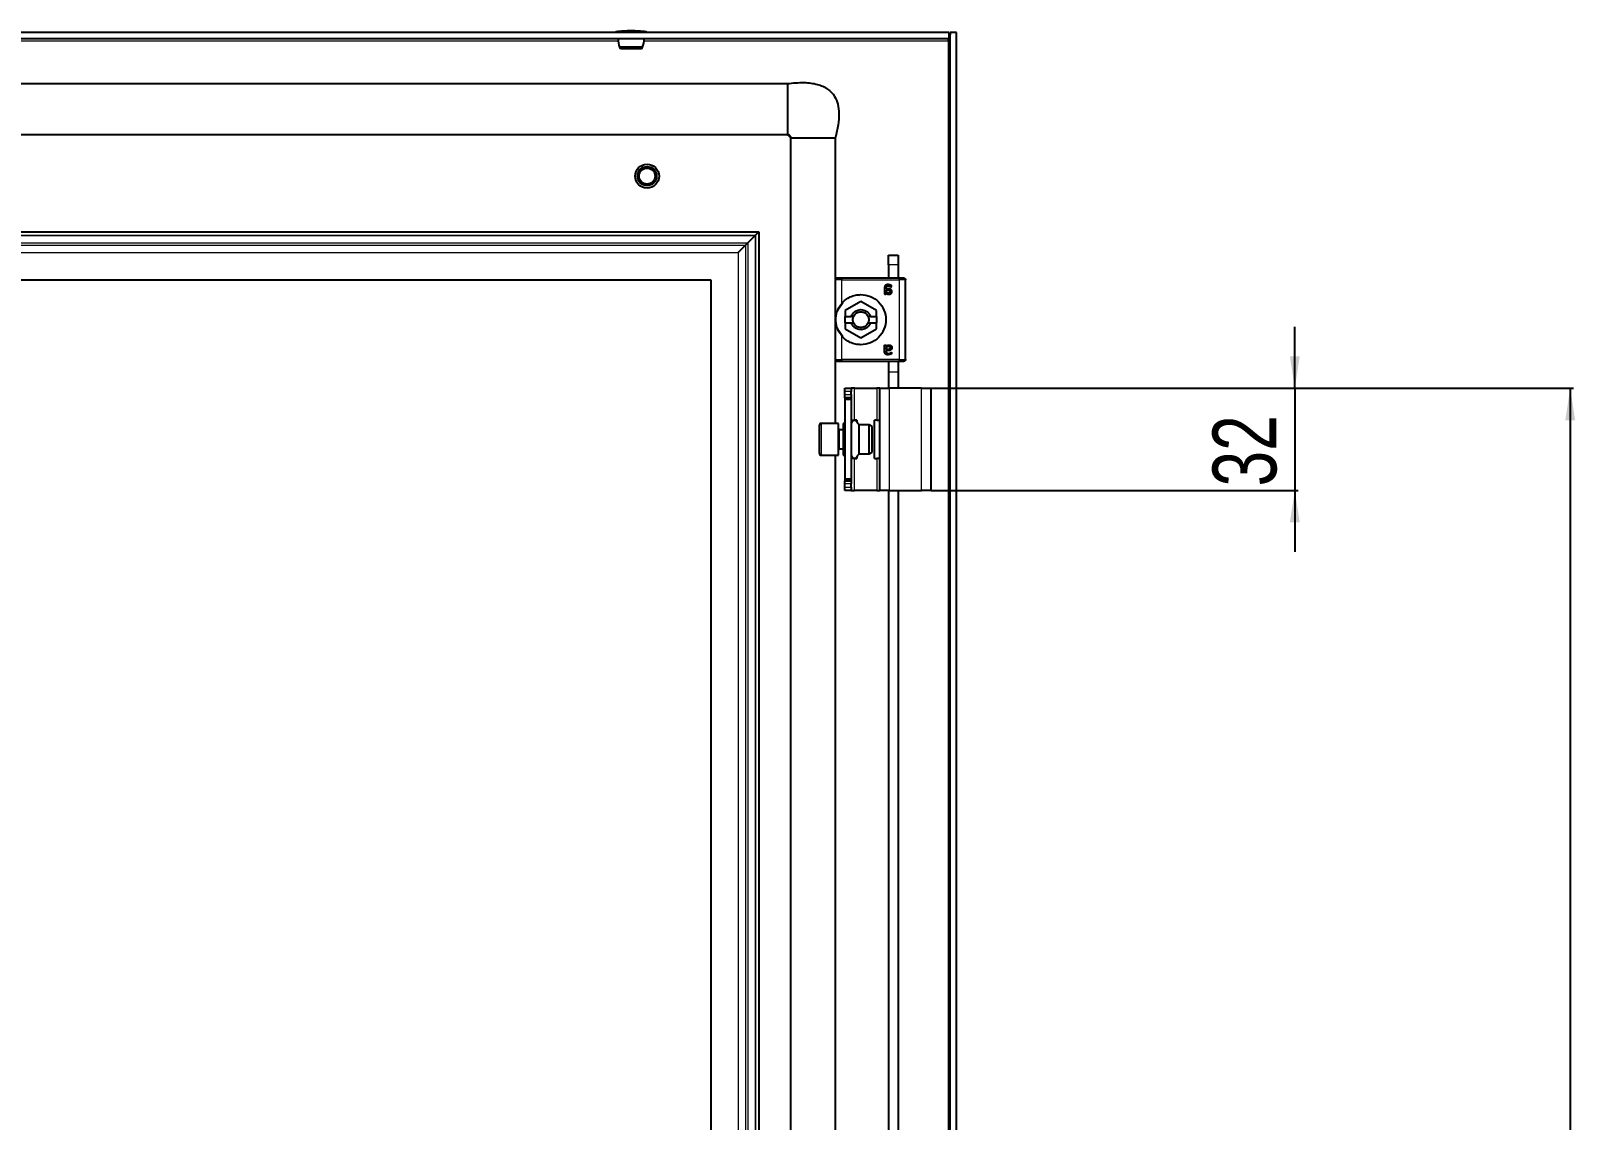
# Model space of a CAD drawing. Header units: millimetres. Extents: x -525 to 1603, y -785 to 978.
# Drawn here: x 1118.6 to 1602.5, y 448.1 to 789.5 of the extents above; entities that cross this region are included whole.
import ezdxf

# ---------------------------------------------------------------- set-up
doc = ezdxf.new("R2010")
doc.units = ezdxf.units.MM
doc.layers.add('FORMAT', color=7, linetype='Continuous')
doc.styles.add('SLDTEXTSTYLE0', font='TXT', dxfattribs={"width": 0.75})
doc.dimstyles.new('SLDDIMSTYLE0', dxfattribs={"dimtxt": 20, "dimasz": 10, "dimexe": 0, "dimexo": 0.0625, "dimgap": 5, "dimtad": 2, "dimdec": 1, "dimrnd": 1e-09, "dimzin": 12, "dimdsep": 46, "dimtxsty": 'SLDTEXTSTYLE0', "dimsah": 1, "dimcen": 0.09, "dimadec": 0, "dimazin": 3, "dimtfac": 1, "dimtofl": 0, "dimtmove": 0, "dimatfit": 3, "dimfxl": 0, "dimfrac": 2, "dimtolj": 1, "dimtzin": 12, "dimarcsym": 0})
doc.dimstyles.new('SLDDIMSTYLE1', dxfattribs={"dimtxt": 20, "dimasz": 10, "dimexe": 0, "dimexo": 0.0625, "dimgap": 5, "dimtad": 2, "dimdec": 1, "dimrnd": 1e-09, "dimzin": 12, "dimdsep": 46, "dimtxsty": 'SLDTEXTSTYLE0', "dimsah": 1, "dimcen": 0.09, "dimadec": 0, "dimazin": 3, "dimtfac": 1, "dimtmove": 0, "dimatfit": 0, "dimfxl": 0, "dimfrac": 2, "dimtolj": 1, "dimtzin": 12, "dimarcsym": 0})

# ---------------------------------------------------------------- blocks, each defined once
blk = doc.blocks.new('_D_8')
at = {"layer": 'FORMAT'}
for p, q in [((1400.7, 677.46), (1602.01, 677.46)), ((1601.01, 677.46), (1601.01, -454.54)), ((1400.7, -454.54), (1602.01, -454.54))]:
    blk.add_line(p, q, dxfattribs=at)
for points in [[(1601.01, 677.46), (1599.47, 667.46), (1602.55, 667.46)], [(1601.01, -454.54), (1602.55, -444.54), (1599.47, -444.54)]]:
    blk.add_solid(points, dxfattribs=at)
at = {"layer": 'FORMAT', "insert": (1575.23, 81.91), "char_height": 20, "attachment_point": 1, "rotation": 90, "style": 'SLDTEXTSTYLE0'}
blk.add_mtext('1132', dxfattribs=at)
blk = doc.blocks.new('_D_9')
at = {"layer": 'FORMAT'}
for p, q in [((1514.7, 677.46), (1514.7, 696.69)), ((1400.7, 677.46), (1515.7, 677.46)), ((1514.7, 677.46), (1514.7, 645.46)), ((1400.7, 645.46), (1515.7, 645.46)), ((1514.7, 645.46), (1514.7, 626.23))]:
    blk.add_line(p, q, dxfattribs=at)
for points in [[(1514.7, 677.46), (1516.24, 687.46), (1513.16, 687.46)], [(1514.7, 645.46), (1513.16, 635.46), (1516.24, 635.46)]]:
    blk.add_solid(points, dxfattribs=at)
at = {"layer": 'FORMAT', "insert": (1488.92, 646.69), "char_height": 20, "attachment_point": 1, "rotation": 90, "style": 'SLDTEXTSTYLE0'}
blk.add_mtext('32', dxfattribs=at)

msp = doc.modelspace()

# ---------------------------------------------------------------- linework, layer by layer
at = {"color": 7, "linetype": 'Continuous', "lineweight": 25}
for p, q in [((1406.39, 788.96), (816.99, 788.96)), ((1406.39, 786.96), (1406.39, 788.96)), ((1406.69, -566.04), (1406.69, 788.96)), ((1408.69, 788.96), (1406.69, 788.96)), ((1408.69, -566.04), (1408.69, 788.96)), ((1406.39, 786.96), (816.99, 786.96)), ((1310.28, 784.35), (1303.1, 784.35)), ((1406.3, 786.96), (1406.09, 786.36)), ((1303.59, 783.96), (1309.8, 783.96)), ((867.69, 772.96), (1355.69, 772.96)), ((867.69, 756.96), (1355.69, 756.96)), ((1356.69, 755.96), (1356.69, -533.04)), ((1370.69, 755.96), (1370.69, 711.64)), ((876.69, 726.46), (1346.69, 726.46)), ((1345.69, 725.46), (1346.69, 726.46)), ((1346.69, 726.46), (1346.69, -503.54)), ((1340.28, 720.06), (1342.59, 722.36)), ((1342.59, 722.36), (1343.28, 723.06)), ((1343.28, 723.06), (1345.59, 725.36)), ((1387.39, 719.16), (1390.39, 719.16)), ((1387.39, 716.16), (1387.39, 719.16)), ((1390.39, 719.16), (1390.39, 716.16)), ((891.69, 711.46), (1331.69, 711.46)), ((1331.69, 711.46), (1331.69, -488.54)), ((1370.69, 711.46), (1370.69, 686.46)), ((1390.69, 711.96), (1372.69, 711.96)), ((1387.39, 716.16), (1387.39, 711.96)), ((1390.39, 716.16), (1390.39, 711.96)), ((1391.29, 711.96), (1391.04, 711.96)), ((1392.69, 686.46), (1392.69, 711.46)), ((1386.13, 708.92), (1386.13, 707.06)), ((1386.59, 707.06), (1386.59, 707.34)), ((1386.66, 708.67), (1386.66, 708.89)), ((1387.04, 708.67), (1386.66, 708.67)), ((1386.66, 708.32), (1387.09, 708.32)), ((1386.66, 707.73), (1386.66, 708.32)), ((1371.52, 702.09), (1373.03, 704.35)), ((1378.69, 704.68), (1373.74, 701.82)), ((1373.74, 701.82), (1373.74, 699.96)), ((1383.64, 701.82), (1378.69, 704.68)), ((1383.64, 699.96), (1383.64, 701.82)), ((1373.74, 699.96), (1375.71, 699.96)), ((1373.74, 697.96), (1373.74, 699.96)), ((1373.74, 697.96), (1373.74, 696.11)), ((1373.74, 697.96), (1375.71, 697.96)), ((1376.4, 699.96), (1375.71, 699.96)), ((1375.71, 697.96), (1376.4, 697.96)), ((1381.68, 699.96), (1380.98, 699.96)), ((1380.98, 697.96), (1381.68, 697.96)), ((1381.68, 699.96), (1383.64, 699.96)), ((1381.68, 697.96), (1383.64, 697.96)), ((1383.64, 699.96), (1383.64, 697.96)), ((1383.64, 696.11), (1383.64, 697.96)), ((1373.03, 693.58), (1371.52, 695.84)), ((1373.74, 696.11), (1378.69, 693.25)), ((1378.69, 693.25), (1383.64, 696.11)), ((1386.13, 689.01), (1386.13, 690.87)), ((1386.59, 690.87), (1386.59, 690.59)), ((1386.66, 689.61), (1386.66, 690.2)), ((1387.09, 689.61), (1386.66, 689.61)), ((1387.04, 689.26), (1386.66, 689.26)), ((1386.66, 689.26), (1386.66, 689.04)), ((1370.69, 686.29), (1370.69, 666.46)), ((1372.69, 685.96), (1390.69, 685.96)), ((1387.39, 686.05), (1387.39, 682.66)), ((1387.39, 682.66), (1387.39, 677.46)), ((1390.39, 686.05), (1390.39, 682.66)), ((1390.39, 682.66), (1390.39, 677.46)), ((1391.04, 685.96), (1391.29, 685.96)), ((1373.69, 677.46), (1375.69, 677.46)), ((1373.69, 676.46), (1373.69, 677.46)), ((1373.69, 675.46), (1373.69, 676.46)), ((1373.69, 674.46), (1373.69, 675.46)), ((1375.69, 674.46), (1373.69, 674.46)), ((1373.69, 674.46), (1373.69, 673.96)), ((1375.69, 673.96), (1373.69, 673.96)), ((1373.69, 673.96), (1373.69, 648.96)), ((1375.69, 677.46), (1375.69, 676.46)), ((1376.69, 677.46), (1375.69, 677.46)), ((1375.69, 675.46), (1375.69, 676.46)), ((1375.69, 675.46), (1375.69, 674.46)), ((1375.69, 674.46), (1375.69, 673.96)), ((1375.69, 673.96), (1375.69, 648.96)), ((1376.69, 677.46), (1383.69, 677.46)), ((1384.69, 677.46), (1383.69, 677.46)), ((1384.69, 677.46), (1387.69, 677.46)), ((1384.69, 645.46), (1384.69, 677.46)), ((1397.69, 677.46), (1387.69, 677.46)), ((1397.69, 677.46), (1400.69, 677.46)), ((1400.69, 645.46), (1400.69, 677.46)), ((1365.69, 659.21), (1365.69, 665.86)), ((1371.69, 666.46), (1366.29, 666.46)), ((1371.69, 658.91), (1371.69, 666.46)), ((1373.19, 664.46), (1371.94, 664.46)), ((1373.69, 666.46), (1373.19, 666.46)), ((1373.19, 666.46), (1373.19, 665.25)), ((1373.19, 665.25), (1373.19, 656.46)), ((1375.69, 667.46), (1376.69, 667.46)), ((1377.39, 667.46), (1376.69, 667.46)), ((1377.39, 667.46), (1377.39, 667.01)), ((1381.33, 665.96), (1378.19, 665.96)), ((1378.19, 656.96), (1378.19, 665.96)), ((1382.19, 665.46), (1381.33, 665.96)), ((1381.33, 656.96), (1381.33, 665.96)), ((1382.19, 657.46), (1382.19, 665.46)), ((1382.99, 655.46), (1382.99, 667.46)), ((1383.69, 667.46), (1382.99, 667.46)), ((1383.69, 667.46), (1384.69, 667.46)), ((1365.69, 657.06), (1365.69, 659.21)), ((1371.69, 656.46), (1371.69, 658.91)), ((1371.94, 658.46), (1373.19, 658.46)), ((1366.29, 656.46), (1371.69, 656.46)), ((1370.69, 656.46), (1370.69, 361.64)), ((1373.19, 656.46), (1373.69, 656.46)), ((1376.69, 655.46), (1375.69, 655.46)), ((1376.69, 655.46), (1377.39, 655.46)), ((1377.39, 655.91), (1377.39, 655.46)), ((1378.19, 656.96), (1381.33, 656.96)), ((1381.33, 656.96), (1382.19, 657.46)), ((1382.99, 655.46), (1383.69, 655.46)), ((1384.69, 655.46), (1383.69, 655.46)), ((1375.69, 648.96), (1373.69, 648.96)), ((1373.69, 648.96), (1373.69, 648.46)), ((1375.69, 648.96), (1375.69, 648.46)), ((1373.69, 648.46), (1375.69, 648.46)), ((1373.69, 647.46), (1373.69, 648.46)), ((1373.69, 646.46), (1373.69, 647.46)), ((1373.69, 645.46), (1373.69, 646.46)), ((1375.69, 645.46), (1373.69, 645.46)), ((1375.69, 648.46), (1375.69, 647.46)), ((1375.69, 646.46), (1375.69, 647.46)), ((1375.69, 646.46), (1375.69, 645.46)), ((1375.69, 645.46), (1376.69, 645.46)), ((1383.69, 645.46), (1376.69, 645.46)), ((1383.69, 645.46), (1384.69, 645.46)), ((1387.69, 645.46), (1384.69, 645.46)), ((1387.39, 645.46), (1387.39, 361.96)), ((1387.69, 645.46), (1397.69, 645.46)), ((1390.39, 645.46), (1390.39, 361.96)), ((1400.69, 645.46), (1397.69, 645.46))]:
    msp.add_line(p, q, dxfattribs=at)
at = {"color": 8, "linetype": 'Continuous', "lineweight": 18}
for p, q in [((1311.55, 789.09), (1301.83, 789.09)), ((1311.44, 789.21), (1301.94, 789.21)), ((920.74, 786.36), (1302.65, 786.36)), ((1310.74, 786.36), (1406.09, 786.36)), ((1406.09, 786.36), (1406.09, -563.44)), ((877.69, 725.46), (1345.69, 725.46)), ((877.79, 725.36), (1345.59, 725.36)), ((880.1, 723.06), (1343.28, 723.06)), ((880.79, 722.36), (1342.59, 722.36)), ((1342.59, 722.36), (1342.59, -499.44)), ((1343.28, 723.06), (1343.28, -500.13)), ((1345.59, 725.36), (1345.59, -502.44)), ((1345.69, 725.46), (1345.69, -502.54)), ((883.1, 720.06), (1340.28, 720.06)), ((1340.28, 720.06), (1340.28, -497.13)), ((1372.69, 704.03), (1372.69, 711.46)), ((1372.69, 711.46), (1390.69, 711.46)), ((1390.39, 716.16), (1387.39, 716.16)), ((1390.69, 711.46), (1390.69, 686.46)), ((1372.69, 686.46), (1372.69, 693.9)), ((1378.69, 696.46), (1378.69, 695.81)), ((1390.69, 686.46), (1372.69, 686.46)), ((1387.39, 682.66), (1390.39, 682.66)), ((1375.69, 676.46), (1373.69, 676.46)), ((1373.69, 675.46), (1375.69, 675.46)), ((1376.69, 667.46), (1376.69, 677.46)), ((1383.69, 677.46), (1383.69, 667.46)), ((1387.69, 645.46), (1387.69, 677.46)), ((1397.69, 645.46), (1397.69, 677.46)), ((1366.29, 666.46), (1366.29, 658.91)), ((1371.94, 664.46), (1371.94, 658.46)), ((1366.29, 658.91), (1366.29, 656.46)), ((1376.69, 645.46), (1376.69, 655.46)), ((1383.69, 655.46), (1383.69, 645.46)), ((1375.69, 647.46), (1373.69, 647.46)), ((1373.69, 646.46), (1375.69, 646.46))]:
    msp.add_line(p, q, dxfattribs=at)
at = {"color": 7, "linetype": 'Continuous', "lineweight": 25}
for radius in [3.75, 3, 2.5]:
    msp.add_circle((1311.69, 743.96), radius, dxfattribs=at)
for centre, radius, start, end in [((1301.96, 789.09), 0.126, 96.0256, 180), ((1327.6, 789.03), 25.77, 179.861, 180.139), ((1306.69, 744.21), 45.25, 90.0016, 96.0256), ((1306.69, 744.21), 45.25, 83.9744, 89.9984), ((1311.43, 789.09), 0.126, 0, 83.9744), ((1285.79, 789.03), 25.77, 359.861, 0.139), ((1308.81, 786.7), 6.18, 177.5342, 202.3654), ((1303.59, 784.46), 0.5, 193.3835, 270), ((1309.8, 784.46), 0.5, 270, 346.6165), ((1304.57, 786.7), 6.18, 337.6346, 2.4658), ((1366.29, 665.86), 0.6, 90, 180), ((1371.94, 664.71), 0.25, 180, 270), ((1371.94, 658.21), 0.25, 90, 180), ((1366.29, 657.06), 0.6, 180, 270)]:
    msp.add_arc(centre, radius, start, end, dxfattribs=at)
for points, knots in [([(1406.69, 788.96), (1406.67, 788.58), (1406.63, 788.01), (1406.45, 787.44), (1406.39, 787.25)], [0, 0, 0, 0, 0.662931, 1, 1, 1, 1]), ([(1406.09, 786.36), (1406.14, 786.52), (1406.19, 786.68), (1406.29, 786.9), (1406.34, 786.96), (1406.39, 786.96)], [0, 0, 0, 0, 0.5, 0.5, 1, 1, 1, 1]), ([(1355.69, 772.96), (1357.42, 773.13), (1360.56, 773.44), (1364.89, 772.92), (1368.32, 771.49), (1370.53, 769.18), (1371.62, 766.41), (1371.94, 763.36), (1371.64, 759.8), (1371.03, 757.31), (1370.69, 755.96)], [0, 0, 0, 0, 0.176713, 0.320911, 0.440308, 0.54837, 0.6374, 0.738878, 0.858543, 1, 1, 1, 1]), ([(1355.69, 772.96), (1355.69, 772.93), (1355.69, 772.87), (1355.69, 772.23), (1355.69, 770.76), (1355.69, 768.57), (1355.69, 766.57), (1355.69, 764.96), (1355.69, 763.36), (1355.69, 761.35), (1355.69, 759.18), (1355.69, 757.66), (1355.69, 757.26), (1355.69, 757.13)], [0, 0, 0, 0, 0.0691652, 0.1363002, 0.2672913, 0.3982825, 0.4654174, 0.5345826, 0.6037478, 0.6708828, 0.8018739, 0.9328651, 1, 1, 1, 1]), ([(1355.69, 757.13), (1355.79, 757.11), (1355.93, 757.09), (1356.09, 757.03), (1356.17, 756.97), (1356.23, 756.9), (1356.27, 756.83), (1356.3, 756.76), (1356.36, 756.59), (1356.53, 756.5), (1356.68, 756.28), (1356.71, 756.08), (1356.73, 755.96)], [0, 0, 0, 0, 0.146823, 0.202041, 0.247643, 0.28691, 0.323569, 0.360785, 0.40083, 0.628513, 0.79432, 1, 1, 1, 1]), ([(1356.69, 755.96), (1356.54, 756.19), (1356.28, 756.59), (1355.87, 756.85), (1355.69, 756.96)], [0, 0, 0, 0, 0.561561, 1, 1, 1, 1]), ([(1356.81, 755.96), (1356.84, 755.96), (1356.92, 755.96), (1357.38, 755.96), (1357.67, 755.96)], [0, 0, 0, 0, 0.350861, 1, 1, 1, 1]), ([(1387.25, 709.96), (1387.1, 709.96), (1386.87, 709.95), (1386.59, 709.85), (1386.41, 709.73), (1386.27, 709.57), (1386.15, 709.29), (1386.14, 709.07), (1386.13, 708.92)], [0, 0, 0, 0, 0.250089, 0.382495, 0.500259, 0.622163, 0.750133, 1, 1, 1, 1]), ([(1386.13, 707.06), (1386.13, 707.04), (1386.14, 707.03), (1386.15, 707.01), (1386.18, 706.99), (1386.25, 706.97), (1386.32, 706.96), (1386.36, 706.96)], [0, 0, 0, 0, 0.124881, 0.183376, 0.250934, 0.500336, 1, 1, 1, 1]), ([(1386.36, 706.96), (1386.41, 706.96), (1386.48, 706.97), (1386.55, 706.98), (1386.58, 707.01), (1386.59, 707.03), (1386.59, 707.05), (1386.59, 707.06)], [0, 0, 0, 0, 0.499718, 0.749437, 0.810587, 0.875078, 1, 1, 1, 1]), ([(1386.59, 707.34), (1386.72, 707.22), (1386.9, 707.05), (1387.18, 706.94), (1387.34, 706.91), (1387.43, 706.91), (1387.47, 706.91)], [0, 0, 0, 0, 0.499113, 0.749325, 0.874665, 1, 1, 1, 1]), ([(1386.66, 708.89), (1386.67, 708.98), (1386.67, 709.11), (1386.73, 709.28), (1386.81, 709.39), (1386.91, 709.47), (1387.04, 709.52), (1387.17, 709.55), (1387.26, 709.55), (1387.3, 709.55)], [0, 0, 0, 0, 0.250023, 0.382539, 0.499802, 0.620838, 0.749652, 0.874777, 1, 1, 1, 1]), ([(1387.38, 707.32), (1387.31, 707.32), (1387.17, 707.33), (1386.91, 707.47), (1386.76, 707.63), (1386.66, 707.73)], [0, 0, 0, 0, 0.249939, 0.499864, 1, 1, 1, 1]), ([(1388.43, 707.75), (1388.42, 707.83), (1388.41, 707.98), (1388.32, 708.2), (1388.16, 708.38), (1387.9, 708.55), (1387.51, 708.65), (1387.2, 708.66), (1387.04, 708.67)], [0, 0, 0, 0, 0.125049, 0.249886, 0.370856, 0.49982, 0.749609, 1, 1, 1, 1]), ([(1387.09, 708.32), (1387.19, 708.31), (1387.38, 708.31), (1387.6, 708.24), (1387.75, 708.15), (1387.84, 708.05), (1387.89, 707.92), (1387.9, 707.83), (1387.9, 707.79)], [0, 0, 0, 0, 0.279652, 0.500248, 0.629485, 0.750186, 0.875763, 1, 1, 1, 1]), ([(1388.31, 709.47), (1388.31, 709.52), (1388.31, 709.61), (1388.24, 709.69), (1388.11, 709.78), (1387.78, 709.91), (1387.46, 709.94), (1387.25, 709.96)], [0, 0, 0, 0, 0.124693, 0.187182, 0.249773, 0.500039, 1, 1, 1, 1]), ([(1387.3, 709.55), (1387.46, 709.53), (1387.7, 709.51), (1387.96, 709.38), (1388.08, 709.31), (1388.15, 709.27), (1388.19, 709.26), (1388.21, 709.26)], [0, 0, 0, 0, 0.4987, 0.749508, 0.874949, 0.946783, 1, 1, 1, 1]), ([(1387.9, 707.79), (1387.89, 707.72), (1387.88, 707.62), (1387.82, 707.51), (1387.76, 707.43), (1387.67, 707.38), (1387.58, 707.34), (1387.48, 707.32), (1387.42, 707.32), (1387.38, 707.32)], [0, 0, 0, 0, 0.249168, 0.373635, 0.49939, 0.619394, 0.749656, 0.87477, 1, 1, 1, 1]), ([(1387.47, 706.91), (1387.59, 706.91), (1387.77, 706.92), (1388, 707.01), (1388.15, 707.11), (1388.28, 707.24), (1388.4, 707.44), (1388.42, 707.63), (1388.43, 707.75)], [0, 0, 0, 0, 0.25007, 0.379181, 0.500499, 0.62417, 0.750842, 1, 1, 1, 1]), ([(1388.21, 709.26), (1388.22, 709.26), (1388.23, 709.26), (1388.25, 709.27), (1388.27, 709.29), (1388.29, 709.31), (1388.3, 709.35), (1388.31, 709.39), (1388.31, 709.43), (1388.31, 709.45), (1388.31, 709.47)], [0, 0, 0, 0, 0.128825, 0.180169, 0.243397, 0.36986, 0.499864, 0.749649, 0.843476, 1, 1, 1, 1]), ([(1372.69, 693.9), (1372.41, 694.28), (1371.84, 695.03), (1371.28, 696.28), (1370.93, 697.56), (1370.8, 698.96), (1370.93, 700.37), (1371.28, 701.65), (1371.84, 702.9), (1372.41, 703.65), (1372.69, 704.03)], [0, 0, 0, 0, 0.125762, 0.25037, 0.375307, 0.500139, 0.62481, 0.749763, 0.874888, 1, 1, 1, 1]), ([(1386.13, 690.87), (1386.13, 690.88), (1386.14, 690.9), (1386.15, 690.92), (1386.18, 690.94), (1386.25, 690.96), (1386.32, 690.96), (1386.36, 690.96)], [0, 0, 0, 0, 0.124884, 0.1863766, 0.2509142, 0.5003223, 1, 1, 1, 1]), ([(1387.25, 687.96), (1387.17, 687.97), (1387.03, 687.97), (1386.8, 688.01), (1386.59, 688.07), (1386.41, 688.19), (1386.27, 688.36), (1386.15, 688.64), (1386.14, 688.86), (1386.13, 689.01)], [0, 0, 0, 0, 0.1252554, 0.2504368, 0.3830659, 0.5004929, 0.622629, 0.7502495, 1, 1, 1, 1]), ([(1386.36, 690.96), (1386.41, 690.96), (1386.47, 690.96), (1386.54, 690.95), (1386.56, 690.93), (1386.58, 690.92), (1386.59, 690.9), (1386.59, 690.88), (1386.59, 690.87)], [0, 0, 0, 0, 0.499162, 0.644242, 0.749698, 0.813605, 0.875217, 1, 1, 1, 1]), ([(1386.59, 690.59), (1386.72, 690.71), (1386.9, 690.88), (1387.22, 691), (1387.38, 691.02), (1387.47, 691.02)], [0, 0, 0, 0, 0.499364, 0.749701, 1, 1, 1, 1]), ([(1386.66, 690.2), (1386.76, 690.3), (1386.91, 690.46), (1387.14, 690.57), (1387.28, 690.61), (1387.35, 690.61), (1387.38, 690.61)], [0, 0, 0, 0, 0.4997651, 0.7495043, 0.8747708, 1, 1, 1, 1]), ([(1386.66, 689.04), (1386.66, 688.99), (1386.67, 688.91), (1386.69, 688.77), (1386.73, 688.64), (1386.81, 688.53), (1386.91, 688.45), (1387.08, 688.39), (1387.21, 688.38), (1387.3, 688.38)], [0, 0, 0, 0, 0.125295, 0.250514, 0.383518, 0.50035, 0.621938, 0.750243, 1, 1, 1, 1]), ([(1388.43, 690.18), (1388.43, 690.14), (1388.43, 690.06), (1388.4, 689.91), (1388.32, 689.72), (1388.16, 689.55), (1387.9, 689.38), (1387.51, 689.28), (1387.2, 689.26), (1387.04, 689.26)], [0, 0, 0, 0, 0.0626366, 0.1252782, 0.2500723, 0.3748405, 0.4999941, 0.7496958, 1, 1, 1, 1]), ([(1387.9, 690.14), (1387.9, 690.1), (1387.89, 690), (1387.84, 689.88), (1387.75, 689.77), (1387.6, 689.68), (1387.38, 689.62), (1387.19, 689.61), (1387.09, 689.61)], [0, 0, 0, 0, 0.124446, 0.249795, 0.37, 0.499734, 0.719932, 1, 1, 1, 1]), ([(1388.31, 688.46), (1388.31, 688.43), (1388.31, 688.38), (1388.29, 688.3), (1388.24, 688.23), (1388.11, 688.14), (1387.78, 688.01), (1387.46, 687.98), (1387.25, 687.96)], [0, 0, 0, 0, 0.0626863, 0.1251726, 0.1876279, 0.2501847, 0.5003136, 1, 1, 1, 1]), ([(1387.3, 688.38), (1387.46, 688.39), (1387.77, 688.42), (1388.04, 688.63), (1388.19, 688.67), (1388.21, 688.67)], [0, 0, 0, 0, 0.498852, 0.946609, 1, 1, 1, 1]), ([(1387.38, 690.61), (1387.45, 690.61), (1387.55, 690.6), (1387.67, 690.55), (1387.75, 690.5), (1387.82, 690.42), (1387.87, 690.34), (1387.89, 690.24), (1387.9, 690.17), (1387.9, 690.14)], [0, 0, 0, 0, 0.2496231, 0.3771401, 0.499734, 0.6227303, 0.7498125, 0.8748762, 1, 1, 1, 1]), ([(1387.47, 691.02), (1387.59, 691.02), (1387.77, 691), (1388, 690.92), (1388.15, 690.82), (1388.28, 690.69), (1388.4, 690.48), (1388.42, 690.3), (1388.43, 690.18)], [0, 0, 0, 0, 0.25007, 0.379559, 0.500499, 0.624556, 0.750843, 1, 1, 1, 1]), ([(1388.21, 688.67), (1388.22, 688.67), (1388.24, 688.67), (1388.25, 688.66), (1388.27, 688.64), (1388.29, 688.62), (1388.31, 688.56), (1388.31, 688.5), (1388.31, 688.46)], [0, 0, 0, 0, 0.13107, 0.182437, 0.243796, 0.371388, 0.500442, 1, 1, 1, 1]), ([(1378.19, 665.96), (1378.02, 666.12), (1377.67, 666.42), (1377.48, 666.99), (1377.11, 667.3), (1376.77, 667.43), (1376.41, 667.39), (1376.07, 667.2), (1375.82, 666.84), (1375.73, 666.55), (1375.69, 666.4)], [0, 0, 0, 0, 0.185676, 0.371025, 0.466937, 0.562172, 0.656347, 0.751553, 0.873842, 1, 1, 1, 1]), ([(1375.69, 656.53), (1375.73, 656.38), (1375.82, 656.09), (1376.07, 655.72), (1376.41, 655.54), (1376.77, 655.5), (1377.11, 655.63), (1377.48, 655.94), (1377.67, 656.5), (1378.02, 656.81), (1378.19, 656.96)], [0, 0, 0, 0, 0.126158, 0.248447, 0.343653, 0.437828, 0.533063, 0.628975, 0.814324, 1, 1, 1, 1])]:
    msp.add_open_spline(points, degree=3, knots=knots, dxfattribs=at)
for points in [[(1357.67, 755.96), (1358, 755.96), (1358.67, 755.96), (1359.64, 755.96), (1360.12, 755.96)], [(1360.12, 755.96), (1360.69, 755.96), (1361.81, 755.96), (1363.06, 755.96), (1363.69, 755.96)], [(1363.69, 755.96), (1364.32, 755.96), (1365.58, 755.96), (1366.7, 755.96), (1367.26, 755.96)], [(1367.26, 755.96), (1367.75, 755.96), (1368.72, 755.96), (1369.38, 755.96), (1369.71, 755.96)], [(1369.71, 755.96), (1370, 755.96), (1370.56, 755.96), (1370.65, 755.96), (1370.69, 755.96)], [(1371.19, 711.96), (1371.13, 711.96), (1371, 711.94), (1370.83, 711.83), (1370.72, 711.66), (1370.7, 711.53), (1370.69, 711.46)], [(1372.69, 711.96), (1372.5, 711.96), (1372.1, 711.96), (1371.61, 711.96), (1371.26, 711.96), (1371.22, 711.96), (1371.19, 711.96)], [(1392.19, 711.96), (1392.17, 711.96), (1392.12, 711.96), (1391.78, 711.96), (1391.28, 711.96), (1390.89, 711.96), (1390.69, 711.96)], [(1392.19, 711.96), (1392.26, 711.96), (1392.39, 711.94), (1392.55, 711.83), (1392.67, 711.66), (1392.69, 711.53), (1392.69, 711.46)], [(1372.69, 704.03), (1373.09, 704.44), (1373.88, 705.26), (1375.36, 706.13), (1376.98, 706.71), (1378.12, 706.78), (1378.69, 706.81)], [(1378.69, 706.81), (1379.72, 706.7), (1381.77, 706.46), (1384.39, 704.64), (1386.13, 702.05), (1386.75, 698.96), (1386.13, 695.88), (1384.39, 693.28), (1381.77, 691.47), (1379.72, 691.23), (1378.69, 691.11)], [(1375.71, 699.96), (1375.84, 700.26), (1376.1, 700.87), (1376.83, 701.56), (1377.71, 702.01), (1378.69, 702.17), (1379.68, 702.01), (1380.56, 701.56), (1381.28, 700.87), (1381.55, 700.26), (1381.68, 699.96)], [(1378.69, 695.81), (1378.36, 695.84), (1377.71, 695.9), (1376.83, 696.37), (1376.1, 697.06), (1375.84, 697.66), (1375.71, 697.96)], [(1376.4, 697.96), (1376.34, 698.13), (1376.22, 698.45), (1376.18, 698.96), (1376.22, 699.48), (1376.34, 699.8), (1376.4, 699.96)], [(1376.4, 699.96), (1376.52, 700.18), (1376.75, 700.6), (1377.31, 701.08), (1377.97, 701.4), (1378.45, 701.44), (1378.69, 701.46)], [(1378.69, 696.46), (1378.45, 696.48), (1377.97, 696.52), (1377.31, 696.85), (1376.75, 697.32), (1376.52, 697.75), (1376.4, 697.96)], [(1378.69, 701.46), (1378.93, 701.44), (1379.42, 701.4), (1380.08, 701.08), (1380.64, 700.6), (1380.87, 700.18), (1380.98, 699.96)], [(1381.68, 697.96), (1381.55, 697.66), (1381.28, 697.06), (1380.56, 696.37), (1379.68, 695.9), (1379.02, 695.84), (1378.69, 695.81)], [(1380.98, 697.96), (1380.87, 697.75), (1380.64, 697.32), (1380.08, 696.85), (1379.42, 696.52), (1378.93, 696.48), (1378.69, 696.46)], [(1380.98, 699.96), (1381.04, 699.8), (1381.16, 699.48), (1381.21, 698.96), (1381.16, 698.45), (1381.04, 698.13), (1380.98, 697.96)], [(1378.69, 691.11), (1378.12, 691.15), (1376.98, 691.22), (1375.36, 691.8), (1373.88, 692.67), (1373.09, 693.49), (1372.69, 693.9)], [(1371.19, 685.96), (1371.13, 685.97), (1371, 685.99), (1370.83, 686.1), (1370.72, 686.27), (1370.7, 686.4), (1370.69, 686.46)], [(1371.19, 685.96), (1371.22, 685.96), (1371.26, 685.96), (1371.61, 685.96), (1372.1, 685.96), (1372.5, 685.96), (1372.69, 685.96)], [(1390.69, 685.96), (1390.89, 685.96), (1391.28, 685.96), (1391.78, 685.96), (1392.12, 685.96), (1392.17, 685.96), (1392.19, 685.96)], [(1392.69, 686.46), (1392.69, 686.4), (1392.67, 686.27), (1392.55, 686.1), (1392.39, 685.99), (1392.26, 685.97), (1392.19, 685.96)]]:
    msp.add_open_spline(points, degree=3, dxfattribs=at)
at = {"color": 8, "linetype": 'Continuous', "lineweight": 18}
for points in [[(1372.69, 711.46), (1372.43, 711.46), (1371.91, 711.46), (1371.25, 711.46), (1370.78, 711.46), (1370.72, 711.46), (1370.69, 711.46)], [(1372.69, 711.96), (1372.69, 711.96), (1372.69, 711.94), (1372.69, 711.83), (1372.69, 711.66), (1372.69, 711.53), (1372.69, 711.46)], [(1390.69, 711.46), (1390.69, 711.53), (1390.69, 711.66), (1390.69, 711.83), (1390.69, 711.94), (1390.69, 711.96), (1390.69, 711.96)], [(1392.69, 711.46), (1392.66, 711.46), (1392.6, 711.46), (1392.14, 711.46), (1391.48, 711.46), (1390.95, 711.46), (1390.69, 711.46)], [(1370.69, 686.46), (1370.72, 686.46), (1370.78, 686.46), (1371.25, 686.46), (1371.91, 686.46), (1372.43, 686.46), (1372.69, 686.46)], [(1372.69, 686.46), (1372.69, 686.4), (1372.69, 686.27), (1372.69, 686.1), (1372.69, 685.99), (1372.69, 685.97), (1372.69, 685.96)], [(1390.69, 685.96), (1390.69, 685.97), (1390.69, 685.99), (1390.69, 686.1), (1390.69, 686.27), (1390.69, 686.4), (1390.69, 686.46)], [(1390.69, 686.46), (1390.95, 686.46), (1391.48, 686.46), (1392.14, 686.46), (1392.6, 686.46), (1392.66, 686.46), (1392.69, 686.46)]]:
    msp.add_open_spline(points, degree=3, dxfattribs=at)

# ---------------------------------------------------------------- dimensions: what is measured, and where the dimension line sits
at = {"layer": 'FORMAT'}
for base, p2, dimstyle, picture, middle in [((1514.7, 645.46), (1400.69, 645.46), 'SLDDIMSTYLE1', '_D_9', (1514.7, 661.46)), ((1601.01, -454.54), (1400.69, -454.54), 'SLDDIMSTYLE0', '_D_8', (1601.01, 111.46))]:
    dim = msp.add_linear_dim(base=base, p1=(1400.69, 677.46), p2=p2, angle=90, dimstyle=dimstyle, dxfattribs=at)
    dim.commit()
    dim.dimension.update_dxf_attribs({"geometry": picture, "text_midpoint": middle, "dimtype": 160})

doc.saveas('drawing.dxf')
